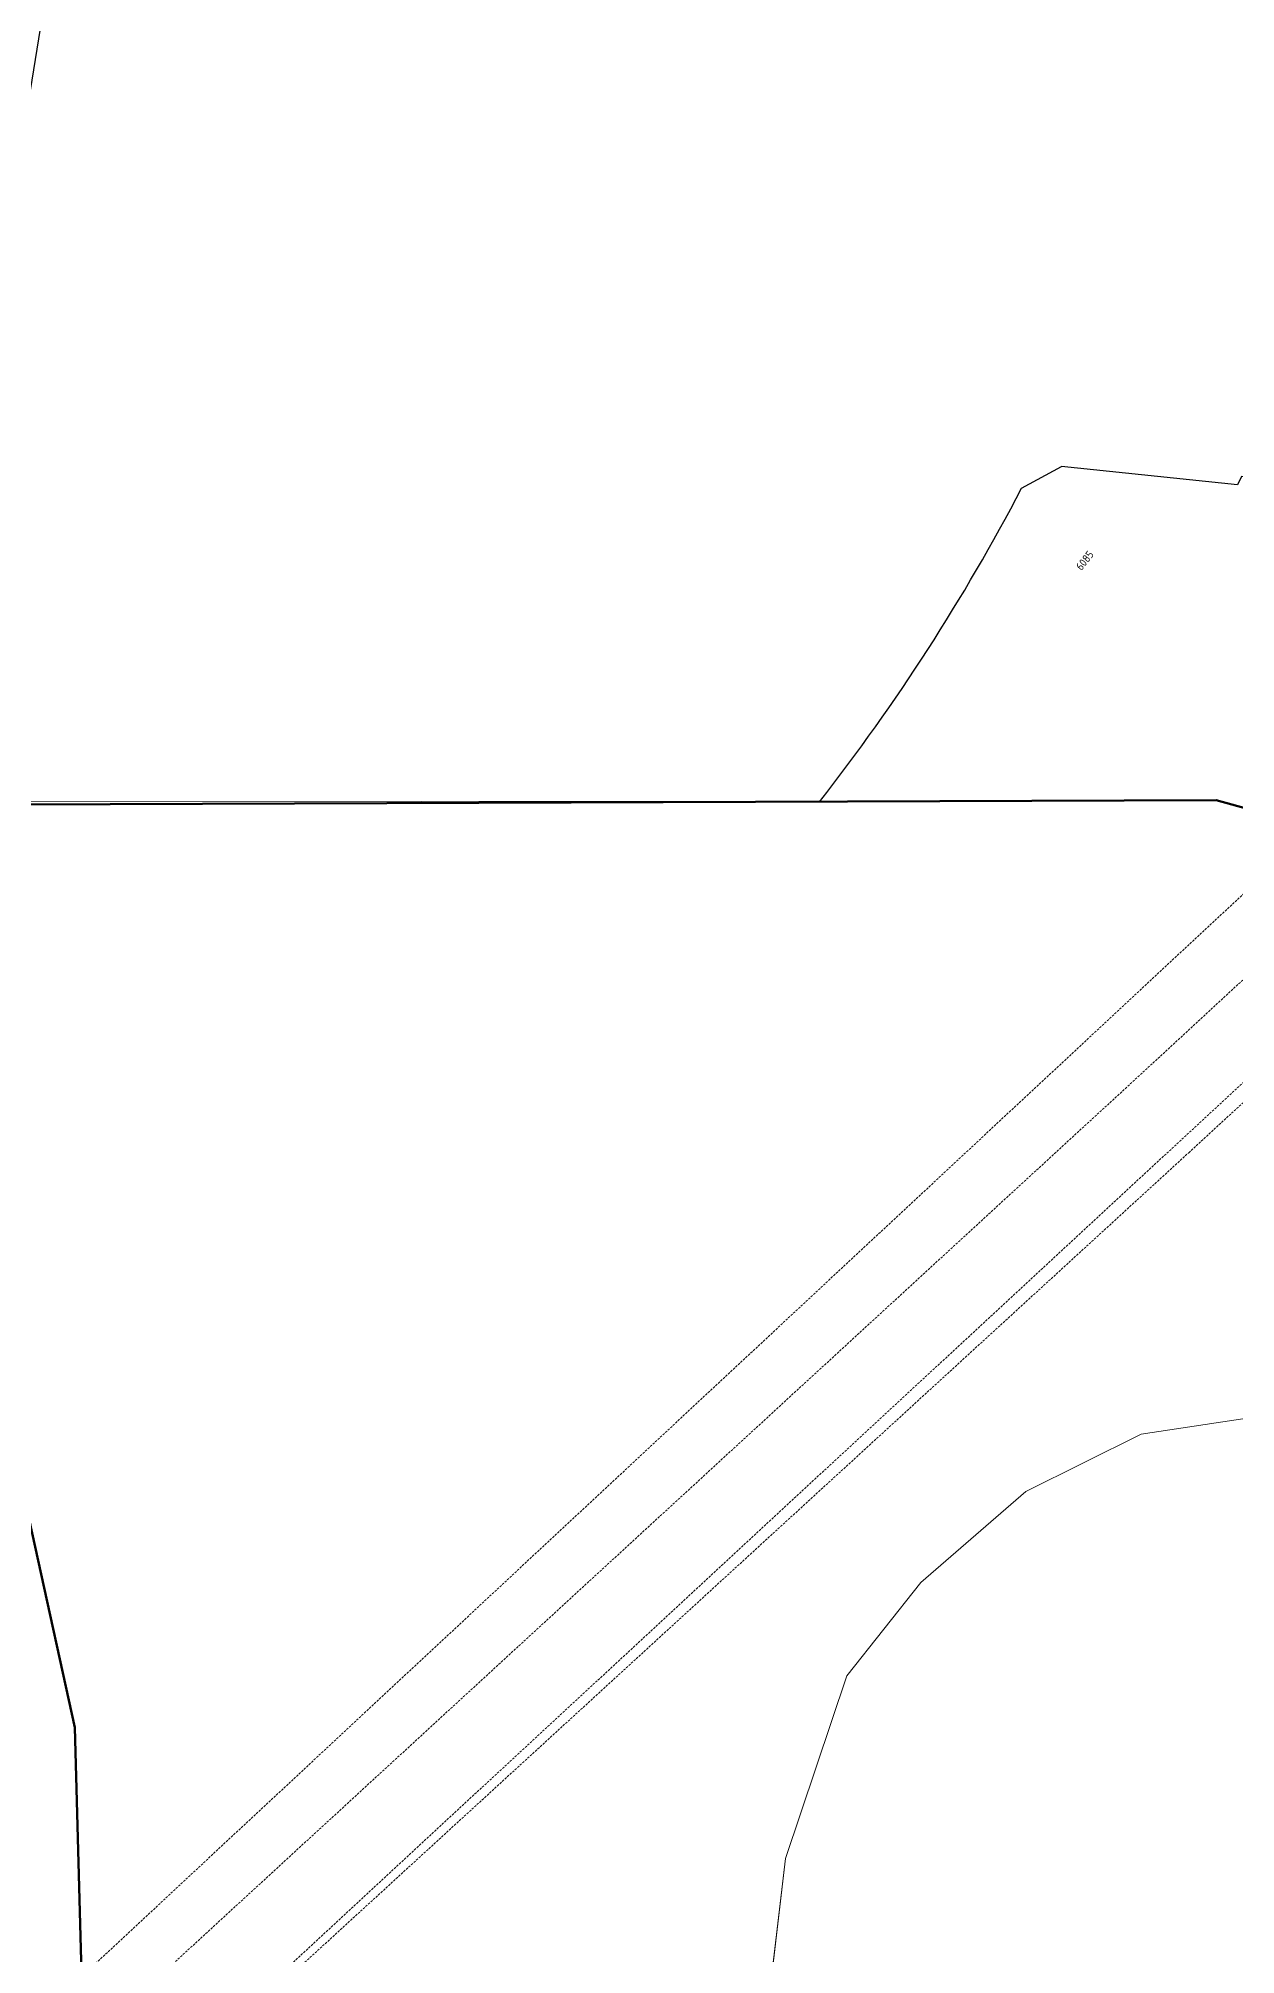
# Model space of a CAD drawing. Extents: x 294483 to 298733, y 6233899 to 6239242.
# Drawn here: x 296625.1 to 296886.8, y 6236213.6 to 6236632.6 of the extents above; entities that cross this region are included whole.
import ezdxf

# ---------------------------------------------------------------- set-up
doc = ezdxf.new("R2010")
doc.units = 0
doc.linetypes.add('DASHED', pattern=[0.75, 0.5, -0.25])
doc.layers.add('Cadastre Easements_SP_EXT', color=9, linetype='Continuous', lineweight=5)
doc.layers.add('Cadastre Land Parcels_SP_EXT', color=9, linetype='Continuous', lineweight=5)
doc.layers.add('Notes', color=7, linetype='Continuous')
doc.styles.add('CDD_AN-ISOCP', font='isocp.shx')
doc.styles.add('XR-NA50613004-000-LOT_LAYOUT$0$CDD_AN-ISOCP', font='isocp.shx')

msp = doc.modelspace()

# ---------------------------------------------------------------- linework, layer by layer
at = {"layer": 'Cadastre Easements_SP_EXT', "linetype": 'DASHED'}
msp.add_lwpolyline([(296167.4161, 6235622.158), (296241.74002, 6235788.67015), (296241.74002, 6235788.67015), (296249.68894, 6235806.12718), (296272.82916, 6235825.83741), (296279.82613, 6235831.79867), (296302.84559, 6235851.23948), (296325.49133, 6235872.41886), (296483.1225, 6236022.67004), (296635.73875, 6236170.22158), (296938.47632, 6236450.61032), (297031.01751, 6236538.0656), (297131.76037, 6236632.73186), (297204.75969, 6236701.32455), (297217.14618, 6236725.85927), (297244.84969, 6236780.73135), (297200.86378, 6236740.57513), (297057.59702, 6236605.20125), (296904.07902, 6236460.04334), (296634.66928, 6236208.953), (296263.47989, 6235855.97373), (296227.9627, 6235824.53964), (296225.61408, 6235822.46087), (296146.8448, 6235650.83187)], dxfattribs=at)
msp.add_lwpolyline([(296876.57309, 6236388.96396), (296942.40101, 6236449.53307), (296938.47589, 6236450.61011), (296919.82409, 6236455.72502), (296863.02797, 6236403.28704), (296635.08889, 6236193.76409), (296635.12395, 6236192.51609), (296635.73897, 6236170.22201), (296635.80908, 6236168.40314), (296876.57309, 6236388.96396)], close=True, dxfattribs=at)
at = {"layer": 'Cadastre Land Parcels_SP_EXT', "linetype": 'Continuous'}
for points in [[(296904.07903, 6236460.04306), (296882.64097, 6236465.9231), (296621.91497, 6236465.70607), (296621.23498, 6236461.85105), (296620.11996, 6236455.53509), (296607.12102, 6236381.8921), (296633.16899, 6236263.24603), (296634.66896, 6236208.95309), (296635.08898, 6236193.76403), (296635.12396, 6236192.51607), (296635.73902, 6236170.22206), (296635.80898, 6236168.40303), (296635.87196, 6236166.8111), (296636.04898, 6236162.26903), (296641.99103, 6236069.72604), (296620.851, 6236038.0171), (296587.54996, 6235916.48202), (296505.37103, 6235941.38307), (296313.433, 6235840.77107), (296301.29998, 6235827.25707), (296249.62098, 6235769.69803), (296179.20301, 6235605.7261)], [(296179.20319, 6235605.72575), (296249.62125, 6235769.69785), (296301.30016, 6235827.25715), (296313.43317, 6235840.77107), (296505.37112, 6235941.38299), (296587.54969, 6235916.48211), (296620.85118, 6236038.01666), (296641.99094, 6236069.72586), (296636.04889, 6236162.26912), (296635.8717, 6236166.81083), (296635.80934, 6236168.40294), (296635.73876, 6236170.22162), (296635.12361, 6236192.51624), (296635.08854, 6236193.76376), (296634.66923, 6236208.95291), (296633.16899, 6236263.24611), (296607.12111, 6236381.89228), (296620.12014, 6236455.53465), (296621.23454, 6236461.8507), (296621.9147, 6236465.70571), (296882.64079, 6236465.92283), (296904.07903, 6236460.04324)], [(296228.679, 6235569.18908), (296286.61203, 6235703.03305), (296327.57099, 6235765.82703), (296387.33101, 6235811.36303), (296416.55303, 6235826.5921), (296504.73398, 6235872.54405), (296557.344, 6235880.41007), (296576.44302, 6235876.68809), (296646.097, 6235888.96606), (296749.82502, 6235936.63802), (296775.28504, 6235958.21009), (296787.24801, 6235970.2061), (296799.64196, 6236006.92005), (296798.235, 6236054.91805), (296796.742, 6236059.92607), (296787.07797, 6236094.26908), (296781.31303, 6236124.49403), (296781.47097, 6236175.64206), (296788.42699, 6236234.62705), (296801.83102, 6236274.61708), (296817.99298, 6236294.98208), (296840.98596, 6236314.8631), (296866.14697, 6236327.39406), (296894.13499, 6236331.66308)], [(296894.13534, 6236331.66317), (296866.14671, 6236327.39397), (296840.98578, 6236314.86328), (296817.99262, 6236294.9819), (296801.83076, 6236274.61664), (296788.42681, 6236234.62749), (296781.47062, 6236175.64197)]]:
    msp.add_lwpolyline(points, dxfattribs=at)
at = {"layer": 'Notes'}
msp.add_line((296840.0565, 6236534.28024), (296848.7668, 6236538.99989), dxfattribs=at)
at = {"layer": 'Notes', "lineweight": 70}
for p, q in [((296620.64834, 6236465.08874), (296882.54447, 6236466.01758)), ((296882.54447, 6236466.01758), (297006.56685, 6236432.02605)), ((296633.04347, 6236263.32286), (296606.98559, 6236381.96376)), ((296635.61904, 6236170.30852), (296633.04347, 6236263.32286))]:
    msp.add_line(p, q, dxfattribs=at)
at = {"layer": 'Notes', "flags": 128}
msp.add_lwpolyline([(296568.75673, 6236281.02716, 0.220507478), (296590.17872, 6236353.63474), (296587.85273, 6236369.3252, -0.077012099), (296588.07338, 6236403.01002), (296646.14729, 6236762.25003)], format="xyb", dxfattribs=at)
msp.add_lwpolyline([(296568.75673, 6236281.02716, 0.220507478), (296590.17872, 6236353.63474), (296587.85273, 6236369.3252, -0.077012099), (296588.07338, 6236403.01002), (296646.14729, 6236762.25003)], format="xyb", dxfattribs=at)
msp.add_lwpolyline([(296910.2923, 6236534.54857), (296888.08815, 6236536.84438), (296887.25626, 6236535.02026), (296848.7668, 6236538.99989)], dxfattribs=at)
at = {"layer": 'Notes'}
msp.add_arc((296442.60433, 6236741.87199), 448.4, 321.9839134, 332.4216534, dxfattribs=at)

# ---------------------------------------------------------------- texts
for style in ['CDD_AN-ISOCP', 'XR-NA50613004-000-LOT_LAYOUT$0$CDD_AN-ISOCP']:
    msp.add_text('6085', height=1.75, rotation=51.6841667, dxfattribs=dict(at, style=style)).set_placement((296853.13335, 6236516.13236))

doc.saveas('drawing.dxf')
